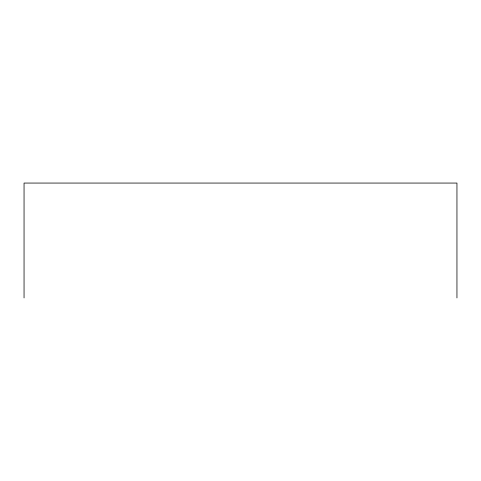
<?xml version="1.0" encoding="UTF-8"?>
<svg xmlns="http://www.w3.org/2000/svg" width="481" height="481" viewBox="0 0 481 481"><rect width="100%" height="100%" fill="white"/><g stroke="black" fill="none" stroke-linecap="round" stroke-linejoin="round"><path stroke-width="0.72" d="M456.95 297.937L456.95 183.063L24.05 183.063L24.05 297.937"/></g></svg>
